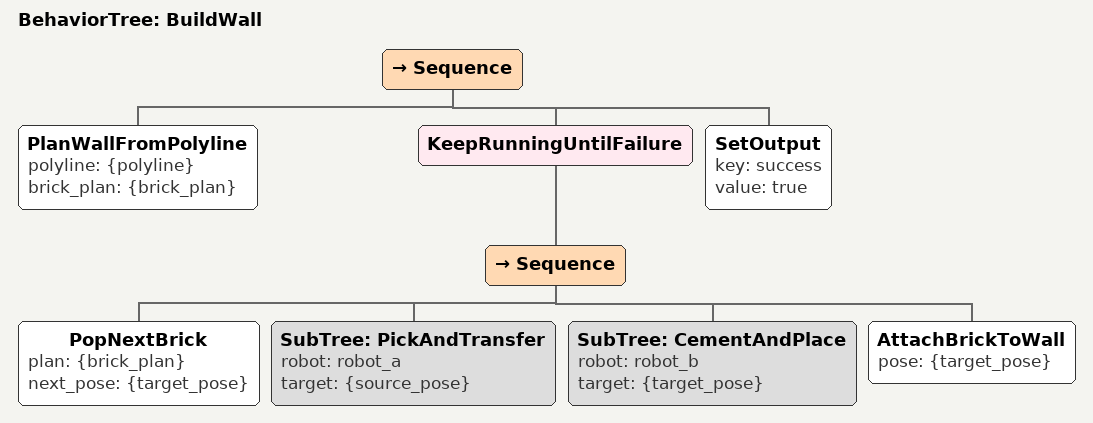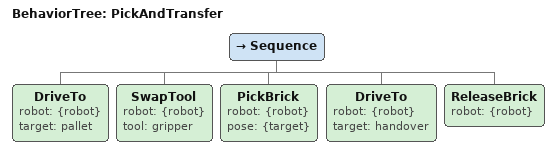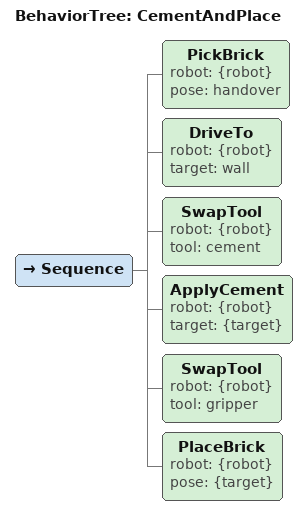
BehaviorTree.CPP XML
<?xml version="1.0" encoding="UTF-8"?>
<root BTCPP_format="4">
  <BehaviorTree ID="BuildWall">
    <Sequence>
      <PlanWallFromPolyline polyline="{polyline}" brick_plan="{brick_plan}"/>
      <KeepRunningUntilFailure>
        <Sequence>
          <PopNextBrick plan="{brick_plan}" next_pose="{target_pose}"/>
          <SubTree ID="PickAndTransfer" robot="robot_a" target="{source_pose}"/>
          <SubTree ID="CementAndPlace"  robot="robot_b" target="{target_pose}"/>
          <AttachBrickToWall pose="{target_pose}"/>
        </Sequence>
      </KeepRunningUntilFailure>
      <SetOutput key="success" value="true"/>
    </Sequence>
  </BehaviorTree>

  <BehaviorTree ID="PickAndTransfer">
    <Sequence>
      <DriveTo robot="{robot}" target="pallet"/>
      <SwapTool robot="{robot}" tool="gripper"/>
      <PickBrick robot="{robot}" pose="{target}"/>
      <DriveTo robot="{robot}" target="handover"/>
      <ReleaseBrick robot="{robot}"/>
    </Sequence>
  </BehaviorTree>

  <BehaviorTree ID="CementAndPlace">
    <Sequence>
      <PickBrick robot="{robot}" pose="handover"/>
      <DriveTo robot="{robot}" target="wall"/>
      <SwapTool robot="{robot}" tool="cement"/>
      <ApplyCement robot="{robot}" target="{target}"/>
      <SwapTool robot="{robot}" tool="gripper"/>
      <PlaceBrick robot="{robot}" pose="{target}"/>
    </Sequence>
  </BehaviorTree>
</root>
